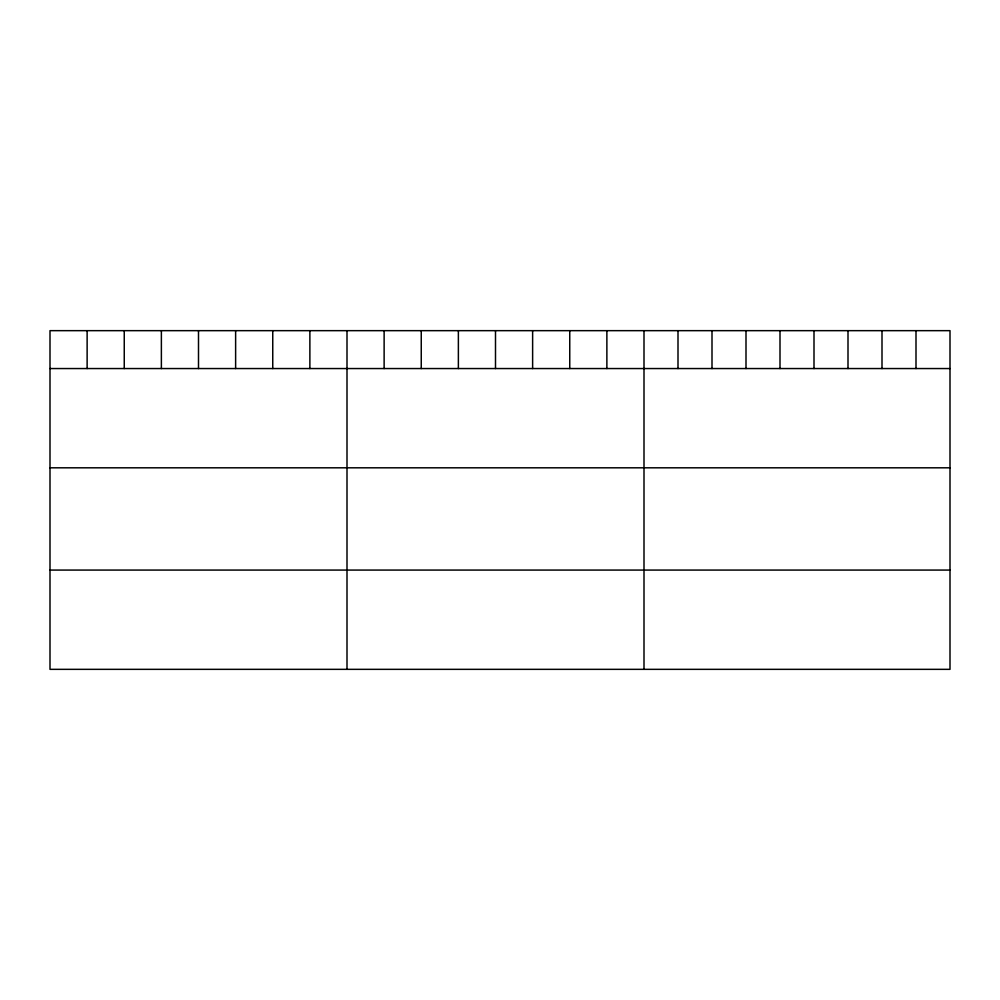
<?xml version="1.0" encoding="UTF-8"?>
<svg xmlns="http://www.w3.org/2000/svg" width="1000" height="1000" viewBox="0 0 1000 1000"><rect width="100%" height="100%" fill="white"/><g stroke="black" fill="none" stroke-linecap="round" stroke-linejoin="round"><path stroke-width="1.5" d="M950 368.55L950 669.338L50 669.338L50 330.662L950 330.662L950 368.55L50 368.55M50 467.812L950 467.812M50 570.075L950 570.075M916 330.662L916 368.55M882 330.662L882 368.55M848 330.662L848 368.55M814 330.662L814 368.55M780 330.662L780 368.55M746 330.662L746 368.55M712 330.662L712 368.55M678 330.662L678 368.55M644 330.662L644 669.338M606.875 330.662L606.875 368.55M569.75 330.662L569.75 368.55M532.625 330.662L532.625 368.55M495.5 330.662L495.5 368.55M458.375 330.662L458.375 368.55M421.25 330.662L421.25 368.55M384.125 330.662L384.125 368.55M347 330.662L347 669.338M309.875 330.662L309.875 368.55M272.75 330.662L272.75 368.55M235.625 330.662L235.625 368.55M198.5 330.662L198.5 368.55M161.375 330.662L161.375 368.55M124.25 330.662L124.25 368.55M87.125 330.662L87.125 368.55"/></g></svg>
